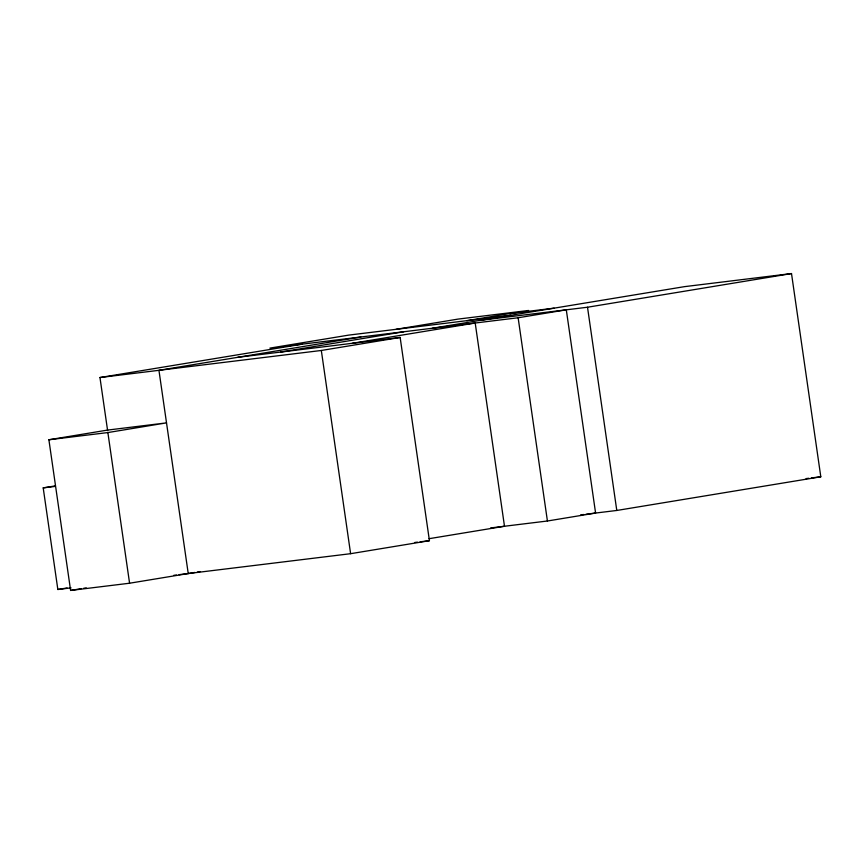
<?xml version="1.0" encoding="UTF-8"?>
<svg xmlns="http://www.w3.org/2000/svg" width="864" height="864" viewBox="0 0 864 864"><rect width="100%" height="100%" fill="white"/><g stroke="black" fill="none" stroke-linecap="round" stroke-linejoin="round"><path stroke-width="1.3" d="M107.622 430.661L99.965 377.536L301.86 344.218M396.068 329.324L457.974 319.108L528.606 310.468L466.711 320.684M360.839 337.003L158.944 370.321L188.233 573.545M280.724 352.058L403.801 331.754M432.27 328.266L684.45 286.654L791.51 273.564L820.8 476.788L616.788 510.462L586.008 514.22M352.134 343.332L475.2 323.017L504.49 526.252L429.062 538.693M511.099 315.263L348.71 335.113L269.892 348.116L518.13 317.768L566.298 309.82L595.588 513.054L547.42 521.003L490.622 527.947M99.965 377.536L321.322 350.471L400.151 337.457L429.43 540.691L350.611 553.694L179.053 574.668M480.438 320.317L587.509 307.228L791.51 273.564M48.892 439.765L107.536 430.088L166.514 422.874L107.87 432.562L48.892 439.765L70.6 590.436L129.578 583.222L194.864 572.454M71.064 587.876L57.845 589.486L43.2 487.879L55.112 485.914M57.845 589.486L67.111 587.963M70.6 590.436L81.032 588.719M83.635 588.287L86.238 587.855M197.424 572.033L200.178 571.579M509.717 313.589L554.105 308.167M237.762 357.307L400.151 337.457M43.2 487.879L55.102 486.421M806.08 478.591L808.758 478.267M811.436 477.932L820.8 476.788M580.662 514.879L583.697 514.501M414.796 542.473L417.452 542.149M420.12 541.825L429.43 540.691M173.815 575.316L176.429 574.992M587.509 307.228L616.788 510.462M518.13 317.768L547.42 521.003M321.322 350.471L350.611 553.694M107.87 432.562L129.578 583.222"/></g></svg>
